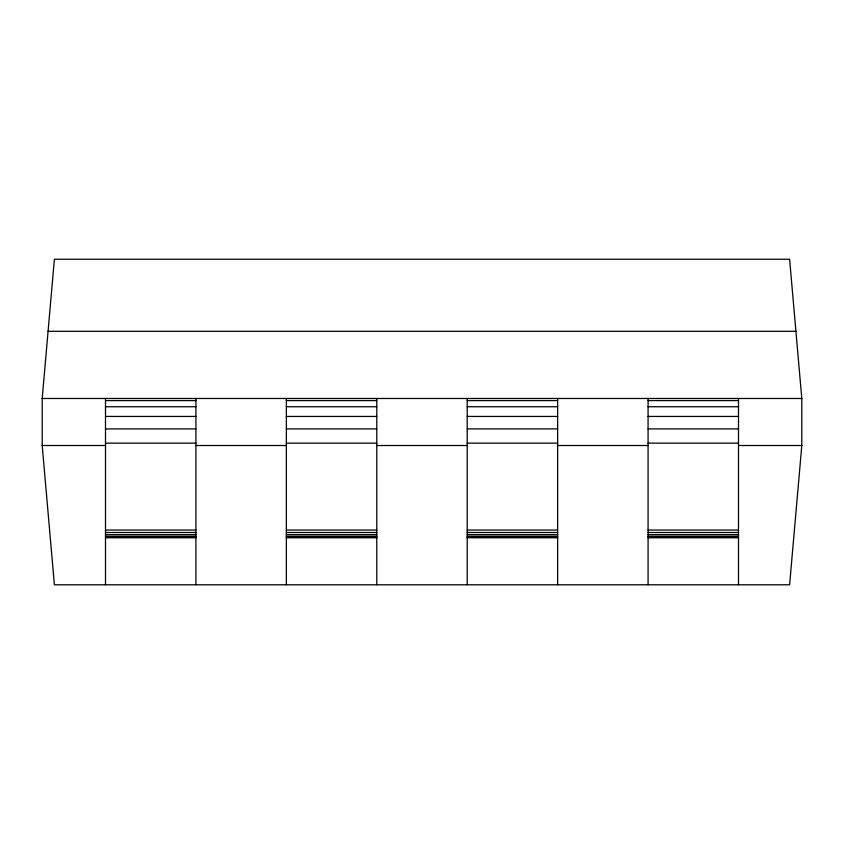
<?xml version="1.0" encoding="UTF-8"?>
<svg xmlns="http://www.w3.org/2000/svg" width="844" height="844" viewBox="0 0 844 844"><rect width="100%" height="100%" fill="white"/><g stroke="black" fill="none" stroke-linecap="round" stroke-linejoin="round"><path stroke-width="1.27" d="M42.2 398.484L54.385 259.224L789.615 259.224L801.8 398.484L801.8 445.516L789.615 584.776L54.385 584.776L42.2 445.516L42.2 398.484L801.8 398.484M48.076 331.291L795.924 331.291M105.5 400.594L195.924 400.594M286.359 400.594L376.783 400.594M467.217 400.594L557.641 400.594M648.076 400.594L738.5 400.594M105.5 406.745L195.924 406.745M286.359 406.745L376.783 406.745M467.217 406.745L557.641 406.745M648.076 406.745L738.5 406.745M105.5 416.44L195.924 416.44M286.359 416.44L376.783 416.44M467.217 416.44L557.641 416.44M648.076 416.44L738.5 416.44M105.5 428.91L195.924 428.91M286.359 428.91L376.783 428.91M467.217 428.91L557.641 428.91M648.076 428.91L738.5 428.91M105.5 443.142L195.924 443.142M286.359 443.142L376.783 443.142M467.217 443.142L557.641 443.142M648.076 443.142L738.5 443.142M42.2 445.516L105.5 445.516M195.924 445.516L286.359 445.516M376.783 445.516L467.217 445.516M557.641 445.516L648.076 445.516M738.5 445.516L801.8 445.516M105.5 530.053L195.924 530.053M286.359 530.053L376.783 530.053M467.217 530.053L557.641 530.053M648.076 530.053L738.5 530.053M105.5 532.501L195.924 532.501M286.359 532.501L376.783 532.501M467.217 532.501L557.641 532.501M648.076 532.501L738.5 532.501M105.5 534.653L195.924 534.653M286.359 534.653L376.783 534.653M467.217 534.653L557.641 534.653M648.076 534.653L738.5 534.653M105.5 536.33L195.924 536.33M286.359 536.33L376.783 536.33M467.217 536.33L557.641 536.33M648.076 536.33L738.5 536.33M105.5 537.385L195.924 537.385M286.359 537.385L376.783 537.385M467.217 537.385L557.641 537.385M648.076 537.385L738.5 537.385M105.5 537.744L195.924 537.744M286.359 537.744L376.783 537.744M467.217 537.744L557.641 537.744M648.076 537.744L738.5 537.744M738.5 398.484L738.5 584.776M648.076 398.484L648.076 584.776M557.641 398.484L557.641 584.776M467.217 398.484L467.217 584.776M376.783 398.484L376.783 584.776M286.359 398.484L286.359 584.776M195.924 398.484L195.924 584.776M105.5 398.484L105.5 584.776"/></g></svg>
